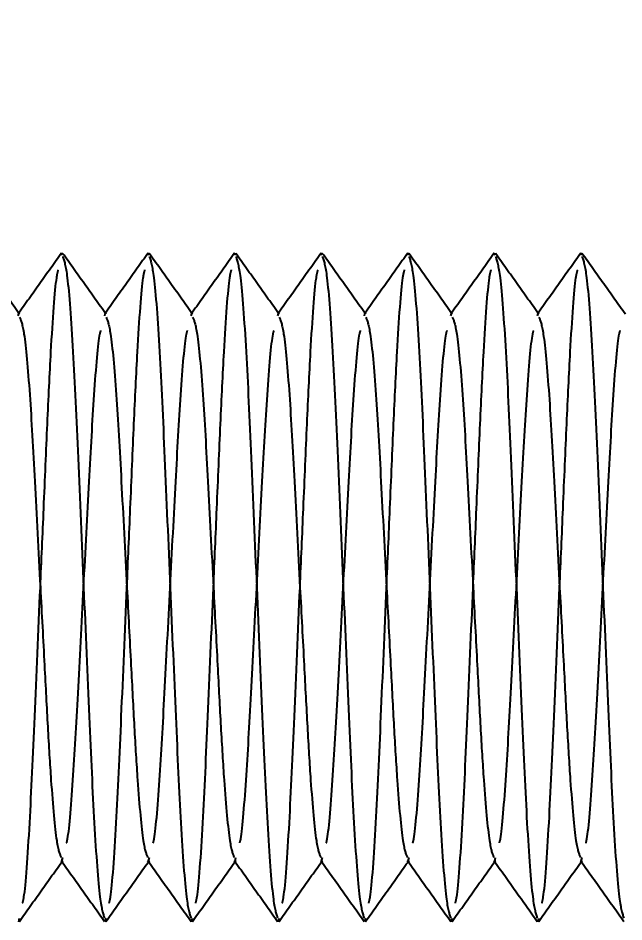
# Model space of a CAD drawing. Header units: metres. Extents: x 0 to 21025, y 0 to 14850.
# Drawn here: x 2300.36 to 2314.36, y 6325.14 to 6346.01 of the extents above; entities that cross this region are included whole.
import ezdxf

# ---------------------------------------------------------------- set-up
doc = ezdxf.new("R2010")
doc.units = ezdxf.units.M
doc.header["$LTSCALE"] = 25
doc.linetypes.add('HIDDEN2', pattern=[4.7625, 3.175, -1.5875])
doc.layers.add('18_COTAS', color=7, linetype='Continuous')
doc.layers.add('ST1', color=7, linetype='HIDDEN2')
doc.styles.add('ROMANS', font='ROMANS.SHX')
doc.dimstyles.new('25___1-25', dxfattribs={"dimscale": 25, "dimtxt": 2.5, "dimasz": 2, "dimexe": 1.5, "dimexo": 1, "dimgap": 0.5, "dimtad": 1, "dimzin": 12, "dimtxsty": 'ROMANS', "dimcen": 0, "dimclrd": 256, "dimclre": 256, "dimclrt": 3, "dimazin": 3, "dimtfac": 1, "dimtmove": 0, "dimatfit": 0, "dimfxl": 1, "dimlwd": -1, "dimlwe": -1, "dimarcsym": 0})

# ---------------------------------------------------------------- blocks, each defined once
blk = doc.blocks.new('*D13')
at = {"layer": '18_COTAS', "transparency": 16777216}
for p, q in [((2083.564, 6357.865), (2083.564, 7037.945)), ((6382.514, 6357.865), (6382.514, 7037.945)), ((2133.564, 7000.445), (6332.514, 7000.445))]:
    blk.add_line(p, q, dxfattribs=at)
for points in [[(2133.564, 7008.778), (2133.564, 6992.112), (2083.564, 7000.445)], [(6332.514, 7008.778), (6332.514, 6992.112), (6382.514, 7000.445)]]:
    blk.add_solid(points, dxfattribs=at)
at = {"layer": 'Defpoints', "color": 0, "transparency": 16777216}
for p in [(6382.514, 7000.445), (2083.564, 6332.865), (6382.514, 6332.865)]:
    blk.add_point(p, dxfattribs=at)
at = {"layer": '18_COTAS', "color": 3, "transparency": 16777216, "insert": (4233.039, 7050.147), "char_height": 62.5, "attachment_point": 5, "style": 'ROMANS'}
blk.add_mtext('4298,95', dxfattribs=at)

msp = doc.modelspace()

# ---------------------------------------------------------------- linework, layer by layer
at = {"layer": 'ST1'}
for p, q in [((2301.359, 6340.541), (2301.37, 6340.593)), ((2303.359, 6340.541), (2303.37, 6340.593)), ((2305.359, 6340.541), (2305.37, 6340.593)), ((2307.359, 6340.541), (2307.37, 6340.593)), ((2309.359, 6340.541), (2309.37, 6340.593)), ((2311.359, 6340.541), (2311.37, 6340.593)), ((2313.359, 6340.541), (2313.37, 6340.593)), ((2300.357, 6339.137), (2300.37, 6339.187)), ((2302.357, 6339.137), (2302.37, 6339.187)), ((2304.357, 6339.137), (2304.37, 6339.187)), ((2306.357, 6339.137), (2306.37, 6339.187)), ((2308.357, 6339.137), (2308.37, 6339.187)), ((2310.357, 6339.137), (2310.37, 6339.187)), ((2312.357, 6339.137), (2312.37, 6339.187)), ((2301.37, 6326.544), (2301.391, 6326.623)), ((2303.37, 6326.544), (2303.391, 6326.623)), ((2305.37, 6326.544), (2305.391, 6326.623)), ((2307.37, 6326.544), (2307.391, 6326.623)), ((2309.37, 6326.544), (2309.391, 6326.623)), ((2311.37, 6326.544), (2311.391, 6326.623)), ((2313.37, 6326.544), (2313.391, 6326.623)), ((2300.37, 6325.138), (2300.389, 6325.226)), ((2302.37, 6325.138), (2302.389, 6325.226)), ((2304.37, 6325.138), (2304.389, 6325.226)), ((2306.37, 6325.138), (2306.389, 6325.226)), ((2308.37, 6325.138), (2308.389, 6325.226)), ((2310.37, 6325.138), (2310.389, 6325.226)), ((2312.37, 6325.138), (2312.389, 6325.226))]:
    msp.add_line(p, q, dxfattribs=at)
for points, knots in [([(2300.39, 6339.173), (2300.222, 6339.408), (2299.888, 6339.877), (2299.553, 6340.347), (2299.386, 6340.581)], [0, 0, 0, 0, 0.499937, 1, 1, 1, 1]), ([(2301.36, 6340.588), (2301.193, 6340.354), (2300.859, 6339.884), (2300.525, 6339.415), (2300.357, 6339.181)], [0, 0, 0, 0, 0.500035, 1, 1, 1, 1]), ([(2302.39, 6339.173), (2302.222, 6339.408), (2301.888, 6339.877), (2301.553, 6340.347), (2301.386, 6340.581)], [0, 0, 0, 0, 0.499937, 1, 1, 1, 1]), ([(2303.36, 6340.588), (2303.193, 6340.354), (2302.859, 6339.884), (2302.525, 6339.415), (2302.357, 6339.181)], [0, 0, 0, 0, 0.500035, 1, 1, 1, 1]), ([(2304.39, 6339.173), (2304.222, 6339.408), (2303.888, 6339.877), (2303.553, 6340.347), (2303.386, 6340.581)], [0, 0, 0, 0, 0.499937, 1, 1, 1, 1]), ([(2305.36, 6340.588), (2305.193, 6340.354), (2304.859, 6339.884), (2304.525, 6339.415), (2304.357, 6339.181)], [0, 0, 0, 0, 0.5000352, 1, 1, 1, 1]), ([(2306.39, 6339.173), (2306.222, 6339.408), (2305.888, 6339.877), (2305.553, 6340.347), (2305.386, 6340.581)], [0, 0, 0, 0, 0.499937, 1, 1, 1, 1]), ([(2307.36, 6340.588), (2307.193, 6340.354), (2306.859, 6339.884), (2306.525, 6339.415), (2306.357, 6339.181)], [0, 0, 0, 0, 0.500035, 1, 1, 1, 1]), ([(2308.39, 6339.173), (2308.222, 6339.408), (2307.888, 6339.877), (2307.553, 6340.347), (2307.386, 6340.581)], [0, 0, 0, 0, 0.499937, 1, 1, 1, 1]), ([(2309.36, 6340.588), (2309.193, 6340.354), (2308.859, 6339.884), (2308.525, 6339.415), (2308.357, 6339.181)], [0, 0, 0, 0, 0.500035, 1, 1, 1, 1]), ([(2310.39, 6339.173), (2310.222, 6339.408), (2309.888, 6339.877), (2309.553, 6340.347), (2309.386, 6340.581)], [0, 0, 0, 0, 0.499937, 1, 1, 1, 1]), ([(2311.36, 6340.588), (2311.193, 6340.354), (2310.859, 6339.884), (2310.525, 6339.415), (2310.357, 6339.181)], [0, 0, 0, 0, 0.500035, 1, 1, 1, 1]), ([(2312.39, 6339.173), (2312.222, 6339.408), (2311.888, 6339.877), (2311.553, 6340.347), (2311.386, 6340.581)], [0, 0, 0, 0, 0.499937, 1, 1, 1, 1]), ([(2313.36, 6340.588), (2313.193, 6340.354), (2312.859, 6339.884), (2312.525, 6339.415), (2312.357, 6339.181)], [0, 0, 0, 0, 0.5000352, 1, 1, 1, 1]), ([(2314.39, 6339.173), (2314.222, 6339.408), (2313.888, 6339.877), (2313.553, 6340.347), (2313.386, 6340.581)], [0, 0, 0, 0, 0.499937, 1, 1, 1, 1]), ([(2301.387, 6340.511), (2301.422, 6340.408), (2301.497, 6340.181), (2301.627, 6338.455), (2301.74, 6335.903), (2301.87, 6332.865), (2302.001, 6329.827), (2302.113, 6327.276), (2302.243, 6325.551), (2302.318, 6325.325), (2302.352, 6325.222)], [0, 0, 0, 0, 0.110571, 0.242596, 0.369408, 0.50029, 0.631172, 0.757984, 0.890008, 1, 1, 1, 1]), ([(2303.387, 6340.511), (2303.422, 6340.408), (2303.497, 6340.181), (2303.627, 6338.455), (2303.74, 6335.903), (2303.87, 6332.865), (2304.001, 6329.827), (2304.113, 6327.276), (2304.243, 6325.551), (2304.318, 6325.325), (2304.352, 6325.222)], [0, 0, 0, 0, 0.110571, 0.242596, 0.369408, 0.50029, 0.631172, 0.757984, 0.890008, 1, 1, 1, 1]), ([(2305.387, 6340.511), (2305.422, 6340.408), (2305.497, 6340.181), (2305.627, 6338.455), (2305.74, 6335.903), (2305.87, 6332.865), (2306.001, 6329.827), (2306.113, 6327.276), (2306.243, 6325.551), (2306.318, 6325.325), (2306.352, 6325.222)], [0, 0, 0, 0, 0.110571, 0.242596, 0.369408, 0.50029, 0.631172, 0.757984, 0.890008, 1, 1, 1, 1]), ([(2307.387, 6340.511), (2307.422, 6340.408), (2307.497, 6340.181), (2307.627, 6338.455), (2307.74, 6335.903), (2307.87, 6332.865), (2308.001, 6329.827), (2308.113, 6327.276), (2308.243, 6325.551), (2308.318, 6325.325), (2308.352, 6325.222)], [0, 0, 0, 0, 0.110571, 0.242596, 0.369408, 0.50029, 0.631172, 0.757984, 0.890008, 1, 1, 1, 1]), ([(2309.387, 6340.511), (2309.422, 6340.408), (2309.497, 6340.181), (2309.627, 6338.455), (2309.74, 6335.903), (2309.87, 6332.865), (2310.001, 6329.827), (2310.113, 6327.276), (2310.243, 6325.551), (2310.318, 6325.325), (2310.352, 6325.222)], [0, 0, 0, 0, 0.110571, 0.242596, 0.369408, 0.50029, 0.631172, 0.757984, 0.890008, 1, 1, 1, 1]), ([(2311.387, 6340.511), (2311.422, 6340.408), (2311.497, 6340.181), (2311.627, 6338.455), (2311.74, 6335.903), (2311.87, 6332.865), (2312.001, 6329.827), (2312.113, 6327.276), (2312.243, 6325.551), (2312.318, 6325.325), (2312.352, 6325.222)], [0, 0, 0, 0, 0.110571, 0.242596, 0.369408, 0.50029, 0.631172, 0.757984, 0.890008, 1, 1, 1, 1]), ([(2313.387, 6340.511), (2313.422, 6340.408), (2313.497, 6340.181), (2313.627, 6338.455), (2313.74, 6335.903), (2313.87, 6332.865), (2314.001, 6329.827), (2314.113, 6327.276), (2314.243, 6325.551), (2314.318, 6325.325), (2314.352, 6325.222)], [0, 0, 0, 0, 0.110571, 0.242596, 0.369408, 0.50029, 0.631172, 0.757984, 0.890008, 1, 1, 1, 1]), ([(2300.461, 6325.569), (2300.471, 6325.61), (2300.523, 6325.815), (2300.627, 6327.313), (2300.74, 6329.815), (2300.853, 6332.466), (2300.954, 6334.788), (2301.033, 6336.69), (2301.126, 6338.601), (2301.22, 6339.943), (2301.274, 6340.149), (2301.287, 6340.198)], [0, 0, 0, 0, 0.038658, 0.193158, 0.341558, 0.49472, 0.586939, 0.692417, 0.79734, 0.95184, 1, 1, 1, 1]), ([(2302.461, 6325.569), (2302.471, 6325.61), (2302.523, 6325.815), (2302.627, 6327.313), (2302.74, 6329.815), (2302.853, 6332.466), (2302.954, 6334.788), (2303.033, 6336.69), (2303.126, 6338.601), (2303.22, 6339.943), (2303.274, 6340.149), (2303.287, 6340.198)], [0, 0, 0, 0, 0.038658, 0.193158, 0.341558, 0.49472, 0.586939, 0.692417, 0.79734, 0.95184, 1, 1, 1, 1]), ([(2304.461, 6325.569), (2304.471, 6325.61), (2304.523, 6325.815), (2304.627, 6327.313), (2304.74, 6329.815), (2304.853, 6332.466), (2304.954, 6334.788), (2305.033, 6336.69), (2305.126, 6338.601), (2305.22, 6339.943), (2305.274, 6340.149), (2305.287, 6340.198)], [0, 0, 0, 0, 0.038658, 0.193158, 0.341558, 0.49472, 0.586939, 0.692417, 0.79734, 0.95184, 1, 1, 1, 1]), ([(2306.461, 6325.569), (2306.471, 6325.61), (2306.523, 6325.815), (2306.627, 6327.313), (2306.74, 6329.815), (2306.853, 6332.466), (2306.954, 6334.788), (2307.033, 6336.69), (2307.126, 6338.601), (2307.22, 6339.943), (2307.274, 6340.149), (2307.287, 6340.198)], [0, 0, 0, 0, 0.038658, 0.193158, 0.341558, 0.49472, 0.586939, 0.692417, 0.79734, 0.95184, 1, 1, 1, 1]), ([(2308.461, 6325.569), (2308.471, 6325.61), (2308.523, 6325.815), (2308.627, 6327.313), (2308.74, 6329.815), (2308.853, 6332.466), (2308.954, 6334.788), (2309.033, 6336.69), (2309.126, 6338.601), (2309.22, 6339.943), (2309.274, 6340.149), (2309.287, 6340.198)], [0, 0, 0, 0, 0.038658, 0.193158, 0.341558, 0.49472, 0.586939, 0.692417, 0.79734, 0.95184, 1, 1, 1, 1]), ([(2310.461, 6325.569), (2310.471, 6325.61), (2310.523, 6325.815), (2310.627, 6327.313), (2310.74, 6329.815), (2310.853, 6332.466), (2310.954, 6334.788), (2311.033, 6336.69), (2311.126, 6338.601), (2311.22, 6339.943), (2311.274, 6340.149), (2311.287, 6340.198)], [0, 0, 0, 0, 0.038658, 0.193158, 0.341558, 0.49472, 0.586939, 0.692417, 0.79734, 0.95184, 1, 1, 1, 1]), ([(2312.461, 6325.569), (2312.471, 6325.61), (2312.523, 6325.815), (2312.627, 6327.313), (2312.74, 6329.815), (2312.853, 6332.466), (2312.954, 6334.788), (2313.033, 6336.69), (2313.126, 6338.601), (2313.22, 6339.943), (2313.274, 6340.149), (2313.287, 6340.198)], [0, 0, 0, 0, 0.038658, 0.193158, 0.341558, 0.49472, 0.586939, 0.692417, 0.79734, 0.95184, 1, 1, 1, 1]), ([(2300.39, 6339.109), (2300.424, 6339.026), (2300.498, 6338.841), (2300.627, 6337.437), (2300.74, 6335.352), (2300.858, 6333.088), (2300.962, 6331.132), (2301.04, 6329.61), (2301.13, 6328.126), (2301.242, 6326.89), (2301.316, 6326.706), (2301.35, 6326.624)], [0, 0, 0, 0, 0.10803, 0.240749, 0.368218, 0.499785, 0.595794, 0.677584, 0.759725, 0.892443, 1, 1, 1, 1]), ([(2302.39, 6339.109), (2302.424, 6339.026), (2302.498, 6338.841), (2302.627, 6337.437), (2302.74, 6335.352), (2302.858, 6333.088), (2302.962, 6331.132), (2303.04, 6329.61), (2303.13, 6328.126), (2303.242, 6326.89), (2303.316, 6326.706), (2303.35, 6326.624)], [0, 0, 0, 0, 0.10803, 0.240749, 0.368218, 0.499785, 0.595794, 0.677584, 0.759725, 0.892443, 1, 1, 1, 1]), ([(2304.39, 6339.109), (2304.424, 6339.026), (2304.498, 6338.841), (2304.627, 6337.437), (2304.74, 6335.352), (2304.858, 6333.088), (2304.962, 6331.132), (2305.04, 6329.61), (2305.13, 6328.126), (2305.242, 6326.89), (2305.316, 6326.706), (2305.35, 6326.624)], [0, 0, 0, 0, 0.10803, 0.240749, 0.368218, 0.499785, 0.595794, 0.677584, 0.759725, 0.892443, 1, 1, 1, 1]), ([(2306.39, 6339.109), (2306.424, 6339.026), (2306.498, 6338.841), (2306.627, 6337.437), (2306.74, 6335.352), (2306.858, 6333.088), (2306.962, 6331.132), (2307.04, 6329.61), (2307.13, 6328.126), (2307.242, 6326.89), (2307.316, 6326.706), (2307.35, 6326.624)], [0, 0, 0, 0, 0.10803, 0.240749, 0.368218, 0.499785, 0.595794, 0.677584, 0.759725, 0.892443, 1, 1, 1, 1]), ([(2308.39, 6339.109), (2308.424, 6339.026), (2308.498, 6338.841), (2308.627, 6337.437), (2308.74, 6335.352), (2308.858, 6333.088), (2308.962, 6331.132), (2309.04, 6329.61), (2309.13, 6328.126), (2309.242, 6326.89), (2309.316, 6326.706), (2309.35, 6326.624)], [0, 0, 0, 0, 0.10803, 0.240749, 0.368218, 0.499785, 0.595794, 0.677584, 0.759725, 0.892443, 1, 1, 1, 1]), ([(2310.39, 6339.109), (2310.424, 6339.026), (2310.498, 6338.841), (2310.627, 6337.437), (2310.74, 6335.352), (2310.858, 6333.088), (2310.962, 6331.132), (2311.04, 6329.61), (2311.13, 6328.126), (2311.242, 6326.89), (2311.316, 6326.706), (2311.35, 6326.624)], [0, 0, 0, 0, 0.10803, 0.240749, 0.368218, 0.499785, 0.595794, 0.677584, 0.759725, 0.892443, 1, 1, 1, 1]), ([(2312.39, 6339.109), (2312.424, 6339.026), (2312.498, 6338.841), (2312.627, 6337.437), (2312.74, 6335.352), (2312.858, 6333.088), (2312.962, 6331.132), (2313.04, 6329.61), (2313.13, 6328.126), (2313.242, 6326.89), (2313.316, 6326.706), (2313.35, 6326.624)], [0, 0, 0, 0, 0.10803, 0.240749, 0.368218, 0.499785, 0.595794, 0.677584, 0.759725, 0.892443, 1, 1, 1, 1]), ([(2301.478, 6326.962), (2301.483, 6326.979), (2301.529, 6327.144), (2301.628, 6328.334), (2301.74, 6330.37), (2301.87, 6332.866), (2302.001, 6335.359), (2302.113, 6337.402), (2302.214, 6338.607), (2302.263, 6338.773), (2302.27, 6338.798)], [0, 0, 0, 0, 0.018598, 0.180044, 0.335106, 0.495153, 0.655199, 0.810261, 0.971708, 1, 1, 1, 1]), ([(2303.478, 6326.962), (2303.483, 6326.979), (2303.529, 6327.144), (2303.628, 6328.334), (2303.74, 6330.37), (2303.87, 6332.866), (2304.001, 6335.359), (2304.113, 6337.402), (2304.214, 6338.607), (2304.263, 6338.773), (2304.27, 6338.798)], [0, 0, 0, 0, 0.018598, 0.180044, 0.335106, 0.495153, 0.655199, 0.810261, 0.971708, 1, 1, 1, 1]), ([(2305.478, 6326.962), (2305.483, 6326.979), (2305.529, 6327.144), (2305.628, 6328.334), (2305.74, 6330.37), (2305.87, 6332.866), (2306.001, 6335.359), (2306.113, 6337.402), (2306.214, 6338.607), (2306.263, 6338.773), (2306.27, 6338.798)], [0, 0, 0, 0, 0.0185976, 0.1800443, 0.335106, 0.4951526, 0.6551993, 0.810261, 0.9717077, 1, 1, 1, 1]), ([(2307.478, 6326.962), (2307.483, 6326.979), (2307.529, 6327.144), (2307.628, 6328.334), (2307.74, 6330.37), (2307.87, 6332.866), (2308.001, 6335.359), (2308.113, 6337.402), (2308.214, 6338.607), (2308.263, 6338.773), (2308.27, 6338.798)], [0, 0, 0, 0, 0.018598, 0.180044, 0.335106, 0.495153, 0.655199, 0.810261, 0.971708, 1, 1, 1, 1]), ([(2309.478, 6326.962), (2309.483, 6326.979), (2309.529, 6327.144), (2309.628, 6328.334), (2309.74, 6330.37), (2309.87, 6332.866), (2310.001, 6335.359), (2310.113, 6337.402), (2310.214, 6338.607), (2310.263, 6338.773), (2310.27, 6338.798)], [0, 0, 0, 0, 0.018598, 0.180044, 0.335106, 0.495153, 0.655199, 0.810261, 0.971708, 1, 1, 1, 1]), ([(2311.478, 6326.962), (2311.483, 6326.979), (2311.529, 6327.144), (2311.628, 6328.334), (2311.74, 6330.37), (2311.87, 6332.866), (2312.001, 6335.359), (2312.113, 6337.402), (2312.214, 6338.607), (2312.263, 6338.773), (2312.27, 6338.798)], [0, 0, 0, 0, 0.018598, 0.180044, 0.335106, 0.495153, 0.655199, 0.810261, 0.971708, 1, 1, 1, 1]), ([(2313.478, 6326.962), (2313.483, 6326.979), (2313.529, 6327.144), (2313.628, 6328.334), (2313.74, 6330.37), (2313.87, 6332.866), (2314.001, 6335.359), (2314.113, 6337.402), (2314.214, 6338.607), (2314.263, 6338.773), (2314.27, 6338.798)], [0, 0, 0, 0, 0.018598, 0.180044, 0.335106, 0.495153, 0.655199, 0.810261, 0.971708, 1, 1, 1, 1]), ([(2300.387, 6325.151), (2300.554, 6325.386), (2300.889, 6325.855), (2301.223, 6326.324), (2301.39, 6326.558)], [0, 0, 0, 0, 0.50003, 1, 1, 1, 1]), ([(2301.35, 6326.558), (2301.518, 6326.324), (2301.852, 6325.854), (2302.187, 6325.385), (2302.354, 6325.15)], [0, 0, 0, 0, 0.49994, 1, 1, 1, 1]), ([(2302.387, 6325.151), (2302.554, 6325.386), (2302.889, 6325.855), (2303.223, 6326.324), (2303.39, 6326.558)], [0, 0, 0, 0, 0.50003, 1, 1, 1, 1]), ([(2303.35, 6326.558), (2303.518, 6326.324), (2303.852, 6325.854), (2304.187, 6325.385), (2304.354, 6325.15)], [0, 0, 0, 0, 0.49994, 1, 1, 1, 1]), ([(2304.387, 6325.151), (2304.554, 6325.386), (2304.889, 6325.855), (2305.223, 6326.324), (2305.39, 6326.558)], [0, 0, 0, 0, 0.50003, 1, 1, 1, 1]), ([(2305.35, 6326.558), (2305.518, 6326.324), (2305.852, 6325.854), (2306.187, 6325.385), (2306.354, 6325.15)], [0, 0, 0, 0, 0.49994, 1, 1, 1, 1]), ([(2306.387, 6325.151), (2306.554, 6325.386), (2306.889, 6325.855), (2307.223, 6326.324), (2307.39, 6326.558)], [0, 0, 0, 0, 0.50003, 1, 1, 1, 1]), ([(2307.35, 6326.558), (2307.518, 6326.324), (2307.852, 6325.854), (2308.187, 6325.385), (2308.354, 6325.15)], [0, 0, 0, 0, 0.49994, 1, 1, 1, 1]), ([(2308.387, 6325.151), (2308.554, 6325.386), (2308.889, 6325.855), (2309.223, 6326.324), (2309.39, 6326.558)], [0, 0, 0, 0, 0.50003, 1, 1, 1, 1]), ([(2309.35, 6326.558), (2309.518, 6326.324), (2309.852, 6325.854), (2310.187, 6325.385), (2310.354, 6325.15)], [0, 0, 0, 0, 0.49994, 1, 1, 1, 1]), ([(2310.387, 6325.151), (2310.554, 6325.386), (2310.889, 6325.855), (2311.223, 6326.324), (2311.39, 6326.558)], [0, 0, 0, 0, 0.50003, 1, 1, 1, 1]), ([(2311.35, 6326.558), (2311.518, 6326.324), (2311.852, 6325.854), (2312.187, 6325.385), (2312.354, 6325.15)], [0, 0, 0, 0, 0.4999404, 1, 1, 1, 1]), ([(2312.387, 6325.151), (2312.554, 6325.386), (2312.889, 6325.855), (2313.223, 6326.324), (2313.39, 6326.558)], [0, 0, 0, 0, 0.50003, 1, 1, 1, 1]), ([(2313.35, 6326.558), (2313.518, 6326.324), (2313.852, 6325.854), (2314.187, 6325.385), (2314.354, 6325.15)], [0, 0, 0, 0, 0.49994, 1, 1, 1, 1])]:
    msp.add_open_spline(points, degree=3, knots=knots, dxfattribs=at)

# ---------------------------------------------------------------- dimensions: what is measured, and where the dimension line sits
at = {"layer": '18_COTAS'}
dim = msp.add_linear_dim(base=(6382.514, 7000.445), p1=(2083.564, 6332.865), p2=(6382.514, 6332.865), dimstyle='25___1-25', dxfattribs=at)
dim.commit()
dim.dimension.update_dxf_attribs({"geometry": '*D13', "text_midpoint": (4233.039, 7050.147)})

doc.saveas('drawing.dxf')
